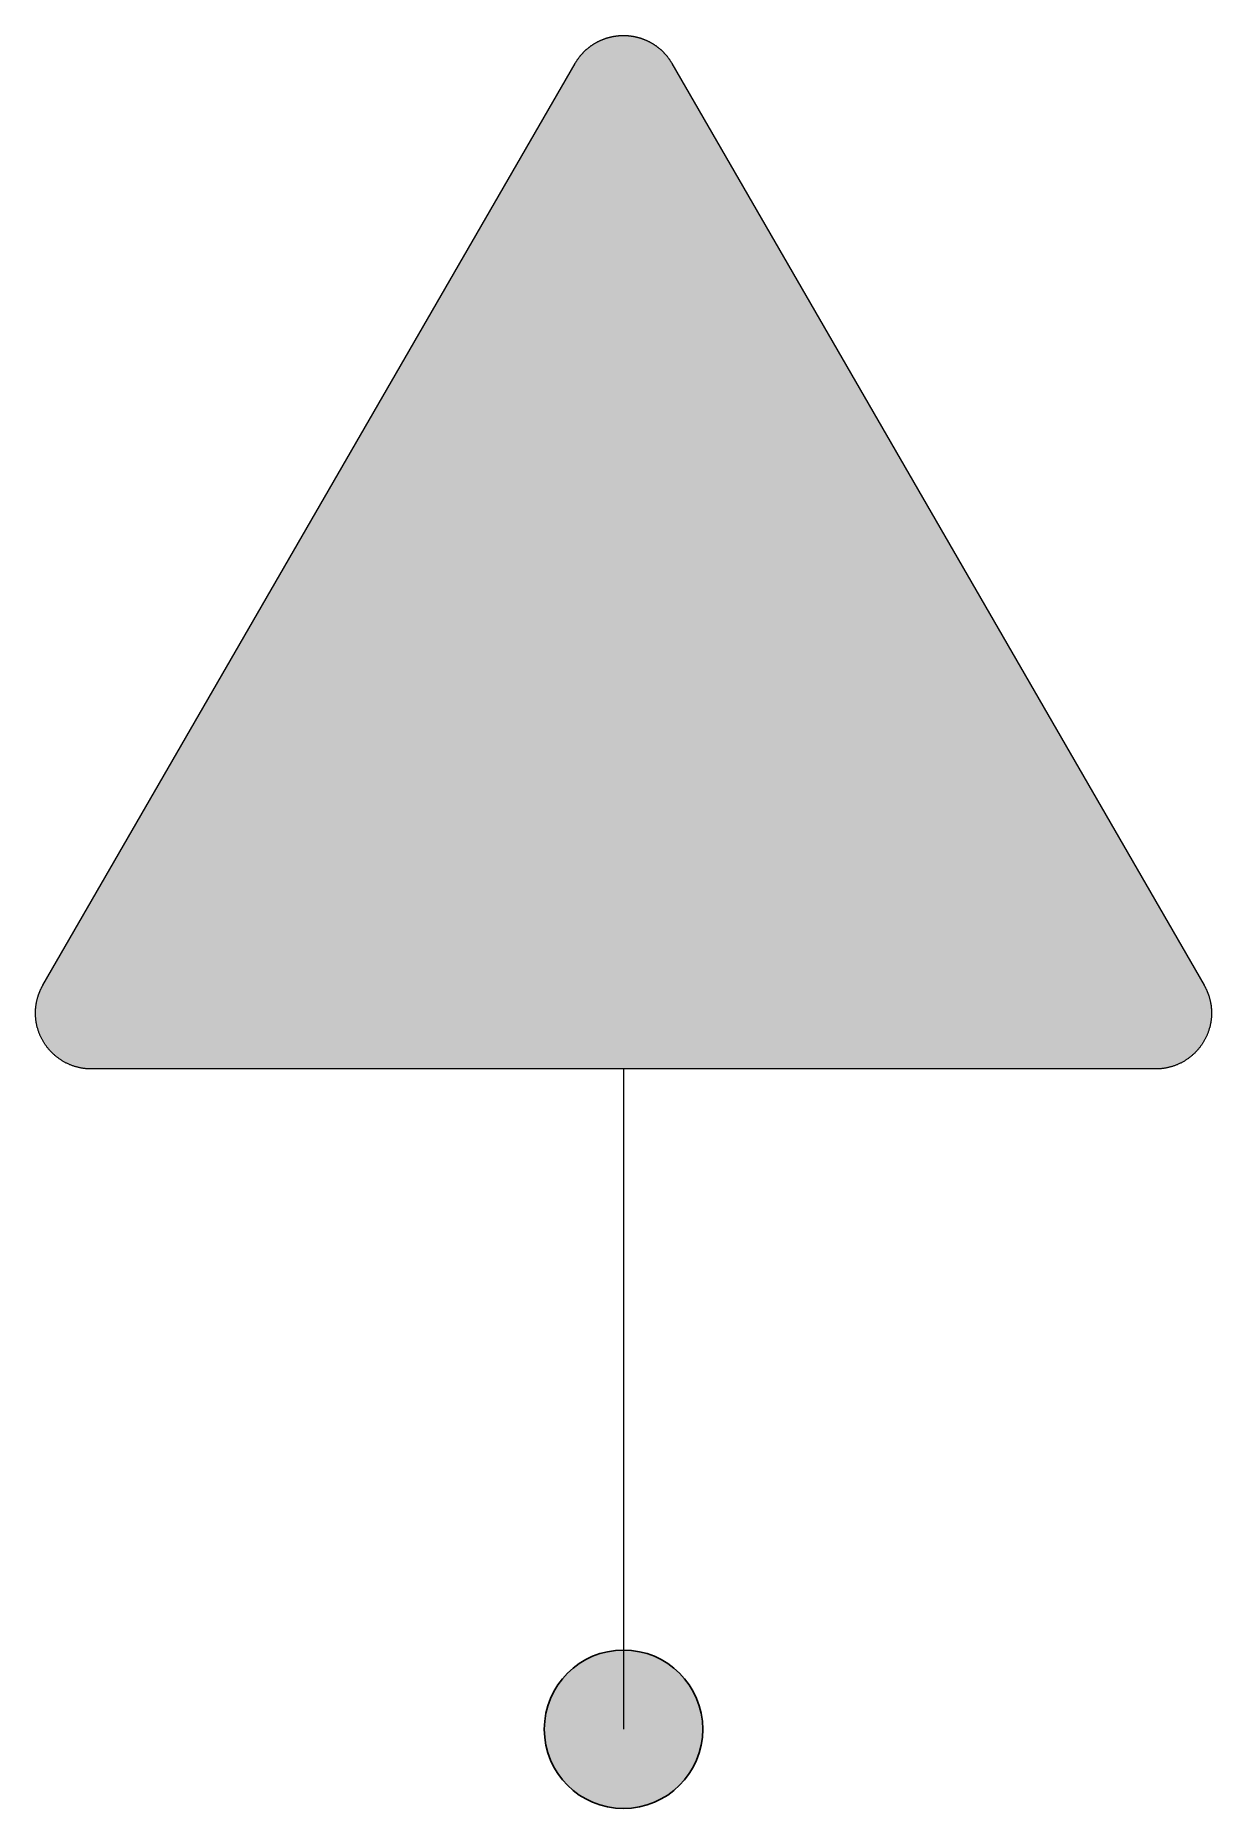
# Model space of a CAD drawing. Header units: metres. Extents: x -4.5 to 4.5, y -0.6 to 12.8.
import ezdxf

# ---------------------------------------------------------------- set-up
doc = ezdxf.new("R2010")
doc.units = ezdxf.units.M

msp = doc.modelspace()

# ---------------------------------------------------------------- hatches: boundary and pattern name
at = {"lineweight": 5, "true_color": 0xf1f0eb}
msp.add_hatch(color=7, dxfattribs=at).paths.add_polyline_path([(-4.029261, 5.000027), (-4.034526, 5.000048), (-4.039785, 5.000126), (-4.045041, 5.000279), (-4.0503, 5.000507), (-4.055481, 5.00081), (-4.06074, 5.001191), (-4.065921, 5.001572), (-4.071102, 5.002031), (-4.076283, 5.00264), (-4.081467, 5.003249), (-4.086648, 5.003858), (-4.091829, 5.00462), (-4.096935, 5.00546), (-4.102041, 5.006297), (-4.107144, 5.007212), (-4.11225, 5.008202), (-4.117356, 5.00927), (-4.122384, 5.010335), (-4.127415, 5.011556), (-4.132443, 5.012774), (-4.137474, 5.01407), (-4.142502, 5.015441), (-4.147455, 5.016812), (-4.152408, 5.018261), (-4.157361, 5.01986), (-4.162239, 5.021384), (-4.167114, 5.023061), (-4.171992, 5.024813), (-4.176867, 5.026568), (-4.18167, 5.028395), (-4.18647, 5.0303), (-4.19127, 5.032205), (-4.195995, 5.034263), (-4.200795, 5.036321), (-4.205442, 5.038379), (-4.210167, 5.040587), (-4.214817, 5.042798), (-4.219464, 5.045084), (-4.224036, 5.047445), (-4.228608, 5.049884), (-4.23318, 5.052323), (-4.237677, 5.054837), (-4.242171, 5.057429), (-4.24659, 5.060096), (-4.251012, 5.062763), (-4.255431, 5.065505), (-4.259775, 5.068247), (-4.264116, 5.071145), (-4.26846, 5.07404), (-4.272729, 5.07701), (-4.27692, 5.079983), (-4.281111, 5.083106), (-4.285302, 5.086232), (-4.289415, 5.089355), (-4.293531, 5.092631), (-4.297569, 5.09591), (-4.301607, 5.099186), (-4.30557, 5.102615), (-4.309533, 5.106044), (-4.313418, 5.109548), (-4.317228, 5.113055), (-4.321116, 5.116634), (-4.324848, 5.120294), (-4.328583, 5.124026), (-4.332315, 5.127761), (-4.335975, 5.131571), (-4.339554, 5.135381), (-4.343061, 5.139191), (-4.346565, 5.143154), (-4.349994, 5.147039), (-4.353423, 5.151077), (-4.356699, 5.15504), (-4.360053, 5.159078), (-4.363254, 5.163194), (-4.366455, 5.167307), (-4.369578, 5.171498), (-4.372626, 5.175689), (-4.375599, 5.179958), (-4.378569, 5.184149), (-4.381464, 5.188493), (-4.384362, 5.192834), (-4.387104, 5.197178), (-4.389846, 5.201597), (-4.392591, 5.206019), (-4.39518, 5.210438), (-4.397772, 5.214932), (-4.400286, 5.219429), (-4.402725, 5.224001), (-4.405164, 5.228573), (-4.407525, 5.233145), (-4.409811, 5.237792), (-4.412022, 5.242442), (-4.41423, 5.247167), (-4.416366, 5.251814), (-4.418421, 5.256614), (-4.420404, 5.261339), (-4.422384, 5.266139), (-4.424214, 5.270939), (-4.426041, 5.275742), (-4.427871, 5.280617), (-4.429548, 5.285495), (-4.431225, 5.29037), (-4.432824, 5.295248), (-4.434348, 5.300201), (-4.435797, 5.305154), (-4.437243, 5.310182), (-4.438539, 5.315135), (-4.439835, 5.320166), (-4.441131, 5.325194), (-4.442274, 5.330225), (-4.443339, 5.335253), (-4.444407, 5.340359), (-4.445397, 5.345465), (-4.446312, 5.350568), (-4.447227, 5.355674), (-4.447989, 5.360855), (-4.448751, 5.365961), (-4.449435, 5.371142), (-4.450044, 5.376326), (-4.450578, 5.381507), (-4.451037, 5.386688), (-4.451493, 5.391869), (-4.451799, 5.397128), (-4.452102, 5.402309), (-4.45233, 5.407568), (-4.452483, 5.412824), (-4.452636, 5.418083), (-4.452636, 5.423339), (-4.452636, 5.426768), (-4.452561, 5.430275), (-4.452483, 5.433779), (-4.452408, 5.437208), (-4.452255, 5.440715), (-4.452102, 5.444219), (-4.451949, 5.447648), (-4.451721, 5.451152), (-4.451493, 5.454581), (-4.451187, 5.45801), (-4.450884, 5.461517), (-4.450578, 5.464946), (-4.450197, 5.468375), (-4.449816, 5.471804), (-4.449435, 5.475308), (-4.448979, 5.478737), (-4.44852, 5.482166), (-4.448064, 5.485595), (-4.44753, 5.488949), (-4.446921, 5.492378), (-4.446387, 5.495807), (-4.445778, 5.499236), (-4.445169, 5.502587), (-4.444482, 5.506016), (-4.443798, 5.50937), (-4.443036, 5.512799), (-4.442349, 5.516153), (-4.441587, 5.519504), (-4.44075, 5.522858), (-4.43991, 5.526209), (-4.439073, 5.529563), (-4.438158, 5.532917), (-4.437321, 5.536268), (-4.436328, 5.539544), (-4.435416, 5.542898), (-4.434423, 5.546174), (-4.433358, 5.549528), (-4.432368, 5.552804), (-4.4313, 5.55608), (-4.430157, 5.559356), (-4.429014, 5.562635), (-4.427871, 5.565833), (-4.426728, 5.569112), (-4.42551, 5.572388), (-4.424289, 5.575589), (-4.422993, 5.578787), (-4.421775, 5.582066), (-4.420404, 5.585264), (-4.419108, 5.58839), (-4.417737, 5.591591), (-4.416366, 5.594789), (-4.414917, 5.597915), (-4.413468, 5.601116), (-4.412022, 5.604239), (-4.410498, 5.607362), (-4.408974, 5.610488), (-4.40745, 5.613611), (-4.405848, 5.616659), (-4.404249, 5.619785), (-4.40265, 5.622833), (-4.400973, 5.625881), (-4.399371, 5.628929), (-4.397619, 5.631977), (-4.395942, 5.635025), (-0.366591, 12.613952), (-0.364887, 12.616925), (-0.363135, 12.619898), (-0.361305, 12.622868), (-0.359478, 12.625841), (-0.357648, 12.628811), (-0.355743, 12.631709), (-0.353838, 12.634604), (-0.351933, 12.637499), (-0.350028, 12.640394), (-0.348048, 12.643214), (-0.346065, 12.646109), (-0.344085, 12.648929), (-0.342027, 12.651749), (-0.339969, 12.654491), (-0.337911, 12.657311), (-0.335778, 12.660053), (-0.333645, 12.662798), (-0.331512, 12.665465), (-0.329379, 12.668207), (-0.327168, 12.670874), (-0.324957, 12.673541), (-0.322749, 12.676208), (-0.320538, 12.6788), (-0.318252, 12.681389), (-0.315966, 12.683981), (-0.31368, 12.686573), (-0.311319, 12.689087), (-0.308955, 12.691676), (-0.306594, 12.694115), (-0.304233, 12.696629), (-0.301794, 12.699146), (-0.299355, 12.701582), (-0.296916, 12.704021), (-0.294402, 12.706385), (-0.291963, 12.708821), (-0.289449, 12.711185), (-0.286935, 12.713546), (-0.284343, 12.715832), (-0.281754, 12.718196), (-0.279237, 12.720482), (-0.27657, 12.72269), (-0.273981, 12.724976), (-0.271314, 12.727187), (-0.268647, 12.729395), (-0.26598, 12.731606), (-0.263313, 12.733739), (-0.260568, 12.735872), (-0.257826, 12.738008), (-0.255084, 12.740141), (-0.252339, 12.742199), (-0.249519, 12.744254), (-0.246702, 12.746237), (-0.243882, 12.748295), (-0.241062, 12.750275), (-0.238167, 12.752255), (-0.235272, 12.75416), (-0.232374, 12.756065), (-0.229479, 12.75797), (-0.226584, 12.759875), (-0.223611, 12.761705), (-0.220641, 12.763535), (-0.217668, 12.765287), (-0.214698, 12.767114), (-0.211725, 12.768869), (-0.208677, 12.770543), (-0.205629, 12.772298), (-0.202581, 12.773972), (-0.199533, 12.775574), (-0.196485, 12.777251), (-0.193362, 12.77885), (-0.190236, 12.780374), (-0.187188, 12.781973), (-0.184065, 12.783497), (-0.180939, 12.784946), (-0.177741, 12.78647), (-0.174615, 12.787841), (-0.171492, 12.78929), (-0.168291, 12.790661), (-0.16509, 12.792032), (-0.161889, 12.793403), (-0.158691, 12.794699), (-0.15549, 12.795995), (-0.152289, 12.797213), (-0.149013, 12.798434), (-0.145812, 12.799652), (-0.142536, 12.800873), (-0.13926, 12.802016), (-0.135981, 12.803081), (-0.132705, 12.804224), (-0.129429, 12.805292), (-0.126153, 12.806357), (-0.122877, 12.80735), (-0.119523, 12.80834), (-0.116247, 12.80933), (-0.112893, 12.810245), (-0.109542, 12.81116), (-0.106263, 12.811997), (-0.102912, 12.812912), (-0.099558, 12.813674), (-0.096207, 12.814511), (-0.092778, 12.815273), (-0.089424, 12.816035), (-0.08607, 12.816722), (-0.082641, 12.817406), (-0.07929, 12.818093), (-0.075861, 12.818702), (-0.072507, 12.819311), (-0.069078, 12.819923), (-0.065649, 12.820454), (-0.06222, 12.820988), (-0.058791, 12.821447), (-0.055362, 12.821903), (-0.051933, 12.822359), (-0.048504, 12.822818), (-0.045075, 12.823199), (-0.041646, 12.823502), (-0.038142, 12.823883), (-0.034713, 12.824189), (-0.031284, 12.824417), (-0.027777, 12.824645), (-0.024348, 12.824876), (-0.020844, 12.825026), (-0.017415, 12.825257), (-0.013911, 12.825332), (-0.010482, 12.825485), (-0.006975, 12.82556), (-0.003471, 12.82556), (-0.000042, 12.82556), (0.003465, 12.82556), (0.006969, 12.82556), (0.010398, 12.825485), (0.013902, 12.825332), (0.017409, 12.825257), (0.020838, 12.825026), (0.024342, 12.824876), (0.027771, 12.824645), (0.0312, 12.824417), (0.034707, 12.824189), (0.038136, 12.823883), (0.041565, 12.823502), (0.045069, 12.823199), (0.048498, 12.822818), (0.051927, 12.822359), (0.055356, 12.821903), (0.058785, 12.821447), (0.062214, 12.820988), (0.065643, 12.820454), (0.069072, 12.819923), (0.072426, 12.819311), (0.075855, 12.818702), (0.079284, 12.818093), (0.082635, 12.817406), (0.086064, 12.816722), (0.089418, 12.816035), (0.092769, 12.815273), (0.096123, 12.814511), (0.099477, 12.813674), (0.102828, 12.812912), (0.106182, 12.811997), (0.109533, 12.81116), (0.112887, 12.810245), (0.116241, 12.80933), (0.119517, 12.80834), (0.122868, 12.80735), (0.126147, 12.806357), (0.129423, 12.805292), (0.132699, 12.804224), (0.135975, 12.803081), (0.139251, 12.802016), (0.14253, 12.800873), (0.145728, 12.799652), (0.149007, 12.798434), (0.152205, 12.797213), (0.155484, 12.795995), (0.158682, 12.794699), (0.161883, 12.793403), (0.165084, 12.792032), (0.168207, 12.790661), (0.171408, 12.78929), (0.174609, 12.787841), (0.177732, 12.78647), (0.180858, 12.784946), (0.183981, 12.783497), (0.187107, 12.781973), (0.19023, 12.780374), (0.193353, 12.77885), (0.196401, 12.777251), (0.199449, 12.775574), (0.202575, 12.773972), (0.205623, 12.772298), (0.208593, 12.770543), (0.211641, 12.768869), (0.214689, 12.767114), (0.217662, 12.765287), (0.220635, 12.763535), (0.223605, 12.761705), (0.2265, 12.759875), (0.229473, 12.75797), (0.232368, 12.756065), (0.235263, 12.75416), (0.238161, 12.752255), (0.240978, 12.750275), (0.243876, 12.748295), (0.246693, 12.746237), (0.249438, 12.744254), (0.252258, 12.742199), (0.255, 12.740141), (0.25782, 12.738008), (0.260562, 12.735872), (0.263229, 12.733739), (0.265974, 12.731606), (0.268641, 12.729395), (0.271308, 12.727187), (0.273897, 12.724976), (0.276564, 12.72269), (0.279156, 12.720482), (0.281745, 12.718196), (0.284337, 12.715832), (0.286851, 12.713546), (0.289443, 12.711185), (0.291957, 12.708821), (0.294396, 12.706385), (0.29691, 12.704021), (0.299349, 12.701582), (0.301788, 12.699146), (0.304149, 12.696629), (0.306588, 12.694115), (0.308949, 12.691676), (0.311313, 12.689087), (0.313599, 12.686573), (0.31596, 12.683981), (0.318246, 12.681389), (0.320457, 12.6788), (0.322743, 12.676208), (0.324951, 12.673541), (0.327162, 12.670874), (0.32937, 12.668207), (0.331506, 12.665465), (0.333639, 12.662798), (0.335772, 12.660053), (0.337905, 12.657311), (0.339963, 12.654491), (0.342021, 12.651749), (0.344001, 12.648929), (0.346059, 12.646109), (0.348039, 12.643214), (0.349944, 12.640394), (0.351927, 12.637499), (0.353832, 12.634604), (0.355737, 12.631709), (0.357564, 12.628811), (0.359469, 12.625841), (0.361299, 12.622868), (0.363051, 12.619898), (0.364881, 12.616925), (0.366558, 12.613877), (4.395909, 5.635025), (4.397613, 5.631977), (4.39929, 5.628929), (4.400967, 5.625881), (4.402641, 5.622833), (4.404243, 5.619785), (4.405842, 5.616659), (4.407444, 5.613611), (4.408968, 5.610488), (4.410492, 5.607362), (4.412016, 5.604239), (4.413462, 5.601116), (4.414911, 5.597915), (4.416282, 5.594789), (4.417731, 5.591591), (4.419102, 5.58839), (4.420398, 5.585264), (4.421691, 5.582066), (4.422987, 5.578787), (4.424283, 5.575589), (4.425501, 5.572388), (4.426722, 5.569112), (4.427865, 5.565833), (4.429008, 5.562635), (4.430151, 5.559356), (4.431216, 5.55608), (4.432284, 5.552804), (4.433352, 5.549528), (4.434342, 5.546174), (4.435332, 5.542898), (4.436322, 5.539544), (4.437237, 5.536268), (4.438152, 5.532917), (4.439067, 5.529563), (4.439904, 5.526209), (4.440741, 5.522858), (4.441503, 5.519504), (4.442265, 5.516153), (4.443027, 5.512799), (4.443714, 5.50937), (4.444476, 5.506016), (4.445085, 5.502587), (4.445772, 5.499236), (4.446306, 5.495807), (4.446915, 5.492378), (4.447449, 5.488949), (4.44798, 5.485595), (4.448514, 5.482166), (4.448973, 5.478737), (4.449354, 5.475308), (4.44981, 5.471804), (4.450191, 5.468375), (4.450572, 5.464946), (4.450878, 5.461517), (4.451181, 5.45801), (4.451409, 5.454581), (4.45164, 5.451152), (4.451868, 5.447648), (4.452096, 5.444219), (4.452249, 5.440715), (4.452324, 5.437208), (4.452477, 5.433779), (4.452552, 5.430275), (4.452552, 5.426768), (4.452552, 5.423339), (4.452552, 5.418083), (4.452477, 5.412824), (4.452324, 5.407568), (4.452096, 5.402309), (4.45179, 5.397128), (4.451409, 5.391869), (4.451028, 5.386688), (4.450497, 5.381507), (4.449963, 5.376326), (4.449354, 5.371142), (4.448667, 5.365961), (4.44798, 5.360855), (4.447143, 5.355674), (4.446306, 5.350568), (4.445391, 5.345465), (4.444401, 5.340359), (4.443333, 5.335253), (4.44219, 5.330225), (4.441047, 5.325194), (4.439829, 5.320166), (4.438533, 5.315135), (4.437162, 5.310182), (4.435788, 5.305154), (4.434264, 5.300201), (4.43274, 5.295248), (4.431141, 5.29037), (4.429542, 5.285495), (4.427787, 5.280617), (4.426035, 5.275742), (4.424208, 5.270939), (4.422303, 5.266139), (4.420398, 5.261339), (4.41834, 5.256614), (4.416282, 5.251814), (4.414149, 5.247167), (4.412016, 5.242442), (4.40973, 5.237792), (4.407444, 5.233145), (4.405158, 5.228573), (4.402719, 5.224001), (4.40028, 5.219429), (4.397766, 5.214932), (4.395174, 5.210438), (4.392507, 5.206019), (4.38984, 5.201597), (4.387098, 5.197178), (4.384278, 5.192834), (4.381458, 5.188493), (4.378563, 5.184149), (4.37559, 5.179958), (4.37262, 5.175689), (4.369494, 5.171498), (4.366371, 5.167307), (4.363248, 5.163194), (4.359969, 5.159078), (4.356693, 5.15504), (4.353417, 5.151077), (4.349988, 5.147039), (4.346559, 5.143154), (4.343055, 5.139191), (4.339548, 5.135381), (4.335966, 5.131571), (4.332309, 5.127761), (4.328577, 5.124026), (4.324842, 5.120294), (4.321107, 5.116634), (4.317222, 5.113055), (4.313412, 5.109548), (4.309449, 5.106044), (4.305564, 5.102615), (4.301526, 5.099186), (4.297563, 5.09591), (4.293525, 5.092631), (4.289409, 5.089355), (4.285293, 5.086232), (4.281102, 5.083106), (4.276911, 5.079983), (4.272645, 5.07701), (4.268379, 5.07404), (4.26411, 5.071145), (4.259766, 5.068247), (4.255425, 5.065505), (4.251003, 5.062763), (4.246584, 5.060096), (4.242165, 5.057429), (4.237668, 5.054837), (4.233174, 5.052323), (4.228602, 5.049884), (4.22403, 5.047445), (4.21938, 5.045084), (4.214808, 5.042798), (4.210161, 5.040587), (4.205436, 5.038379), (4.200711, 5.036321), (4.195989, 5.034263), (4.191264, 5.032205), (4.186464, 5.0303), (4.181661, 5.028395), (4.176861, 5.026568), (4.171986, 5.024813), (4.167108, 5.023061), (4.16223, 5.021384), (4.157277, 5.01986), (4.152402, 5.018261), (4.147449, 5.016812), (4.142418, 5.015441), (4.137465, 5.01407), (4.132437, 5.012774), (4.127409, 5.011556), (4.122378, 5.010335), (4.117272, 5.00927), (4.112244, 5.008202), (4.107138, 5.007212), (4.102032, 5.006297), (4.096929, 5.00546), (4.091745, 5.00462), (4.086642, 5.003858), (4.081458, 5.003249), (4.076277, 5.00264), (4.071096, 5.002031), (4.065915, 5.001572), (4.060656, 5.001191), (4.055475, 5.00081), (4.050216, 5.000507), (4.045035, 5.000279), (4.039779, 5.000126), (4.03452, 5.000048), (4.029261, 4.999973)])
at = {"lineweight": 5, "true_color": 0xac3020}
h = msp.add_hatch(color=24, dxfattribs=at)
h.paths.add_polyline_path([(-4.029261, 5.158775), (-4.036128, 5.15885), (-4.042908, 5.159078), (-4.049613, 5.159537), (-4.056321, 5.160068), (-4.063026, 5.16083), (-4.069578, 5.161823), (-4.076133, 5.162888), (-4.08261, 5.164109), (-4.089009, 5.16548), (-4.095411, 5.167079), (-4.101735, 5.168756), (-4.107984, 5.170661), (-4.114155, 5.172641), (-4.120251, 5.174777), (-4.126272, 5.177063), (-4.13229, 5.179499), (-4.138158, 5.182091), (-4.144026, 5.184833), (-4.149741, 5.187653), (-4.155381, 5.190701), (-4.161018, 5.193827), (-4.166505, 5.197025), (-4.171914, 5.200454), (-4.177248, 5.203961), (-4.182432, 5.207543), (-4.187613, 5.211275), (-4.192641, 5.215163), (-4.197594, 5.219201), (-4.202472, 5.223239), (-4.207197, 5.227505), (-4.211844, 5.231774), (-4.216341, 5.236268), (-4.220835, 5.240765), (-4.225104, 5.245412), (-4.22937, 5.250215), (-4.233486, 5.255015), (-4.237446, 5.259968), (-4.241334, 5.264996), (-4.245066, 5.270177), (-4.248648, 5.275436), (-4.252155, 5.280695), (-4.255584, 5.286104), (-4.258782, 5.291666), (-4.261908, 5.297228), (-4.264956, 5.302868), (-4.267776, 5.308658), (-4.270518, 5.314451), (-4.27311, 5.320319), (-4.275546, 5.326337), (-4.277832, 5.332358), (-4.279968, 5.338454), (-4.281948, 5.344625), (-4.283853, 5.350874), (-4.28553, 5.357198), (-4.287129, 5.3636), (-4.2885, 5.369999), (-4.289721, 5.376476), (-4.290864, 5.383031), (-4.291779, 5.389661), (-4.292541, 5.396288), (-4.293072, 5.402996), (-4.293531, 5.409701), (-4.293759, 5.416481), (-4.293912, 5.423339), (-4.293834, 5.425475), (-4.293834, 5.427683), (-4.293834, 5.429816), (-4.293759, 5.432027), (-4.293684, 5.43416), (-4.293531, 5.436371), (-4.293453, 5.438504), (-4.293303, 5.440715), (-4.29315, 5.442848), (-4.292997, 5.445056), (-4.292769, 5.447192), (-4.292616, 5.449325), (-4.292388, 5.451458), (-4.29216, 5.453669), (-4.291854, 5.455802), (-4.291626, 5.457935), (-4.29132, 5.460068), (-4.291017, 5.462201), (-4.290711, 5.464337), (-4.29033, 5.46647), (-4.289949, 5.468603), (-4.289568, 5.470736), (-4.289187, 5.472869), (-4.288806, 5.475005), (-4.28835, 5.477138), (-4.287891, 5.479196), (-4.287435, 5.481329), (-4.286976, 5.483462), (-4.286445, 5.48552), (-4.285911, 5.487653), (-4.285377, 5.489711), (-4.284843, 5.491769), (-4.284309, 5.493902), (-4.2837, 5.49596), (-4.283091, 5.498015), (-4.282482, 5.500073), (-4.281873, 5.502206), (-4.281186, 5.504264), (-4.280499, 5.506247), (-4.279815, 5.508302), (-4.279128, 5.51036), (-4.278444, 5.512418), (-4.277682, 5.514476), (-4.27692, 5.516456), (-4.276158, 5.518514), (-4.275396, 5.520494), (-4.274556, 5.522477), (-4.273719, 5.524535), (-4.272879, 5.526515), (-4.272042, 5.528495), (-4.271205, 5.530478), (-4.27029, 5.532458), (-4.269375, 5.534441), (-4.26846, 5.536346), (-4.267545, 5.538326), (-4.266633, 5.540306), (-4.26564, 5.542211), (-4.26465, 5.544194), (-4.26366, 5.546099), (-4.26267, 5.548004), (-4.261602, 5.549909), (-4.260537, 5.551814), (-4.259469, 5.553719), (-4.258401, 5.555624), (-0.229092, 12.534575), (-0.22689, 12.538364), (-0.224604, 12.542096), (-0.22224, 12.545831), (-0.219801, 12.549488), (-0.217365, 12.553145), (-0.214773, 12.556727), (-0.212259, 12.560231), (-0.209592, 12.563738), (-0.206925, 12.567167), (-0.20418, 12.570518), (-0.201363, 12.573872), (-0.198543, 12.577148), (-0.195648, 12.580349), (-0.192675, 12.58355), (-0.189702, 12.586673), (-0.186654, 12.589721), (-0.183606, 12.592769), (-0.180483, 12.595742), (-0.177282, 12.598637), (-0.174081, 12.601457), (-0.170805, 12.604277), (-0.167529, 12.607019), (-0.164175, 12.609761), (-0.160824, 12.612353), (-0.157395, 12.614945), (-0.153888, 12.617459), (-0.150384, 12.619898), (-0.14688, 12.622334), (-0.143298, 12.624698), (-0.139641, 12.626984), (-0.135981, 12.629192), (-0.132324, 12.631403), (-0.128592, 12.633461), (-0.124782, 12.635519), (-0.121047, 12.637499), (-0.117162, 12.639479), (-0.113352, 12.641309), (-0.109464, 12.643139), (-0.105501, 12.644891), (-0.101616, 12.646568), (-0.097578, 12.648167), (-0.093615, 12.649691), (-0.089577, 12.651215), (-0.085539, 12.652664), (-0.081423, 12.653957), (-0.077307, 12.655253), (-0.073194, 12.656474), (-0.069078, 12.657692), (-0.064887, 12.65876), (-0.060696, 12.659825), (-0.05643, 12.66074), (-0.052239, 12.661655), (-0.04797, 12.662492), (-0.043704, 12.663179), (-0.03936, 12.663863), (-0.035094, 12.664475), (-0.03075, 12.665006), (-0.026406, 12.66554), (-0.021987, 12.665921), (-0.017643, 12.666227), (-0.013224, 12.66653), (-0.00888, 12.666683), (-0.004461, 12.666761), (-0.000042, 12.666836), (0.004377, 12.666761), (0.008799, 12.666683), (0.013218, 12.66653), (0.017637, 12.666227), (0.021981, 12.665921), (0.026325, 12.66554), (0.030666, 12.665006), (0.03501, 12.664475), (0.039354, 12.663863), (0.04362, 12.663179), (0.047889, 12.662492), (0.052155, 12.661655), (0.056424, 12.66074), (0.060615, 12.659825), (0.064881, 12.65876), (0.068997, 12.657692), (0.073188, 12.656474), (0.077301, 12.655253), (0.081417, 12.653957), (0.08553, 12.652664), (0.089571, 12.651215), (0.093609, 12.649691), (0.097572, 12.648167), (0.101532, 12.646568), (0.105495, 12.644891), (0.109458, 12.643139), (0.113343, 12.641309), (0.117153, 12.639479), (0.120963, 12.637499), (0.124773, 12.635519), (0.128583, 12.633461), (0.132243, 12.631403), (0.135975, 12.629192), (0.139632, 12.626984), (0.143214, 12.624698), (0.146796, 12.622334), (0.150378, 12.619898), (0.153882, 12.617459), (0.157311, 12.614945), (0.16074, 12.612353), (0.164169, 12.609761), (0.167523, 12.607019), (0.170799, 12.604277), (0.174075, 12.601457), (0.177276, 12.598637), (0.180477, 12.595742), (0.1836, 12.592769), (0.186648, 12.589721), (0.189696, 12.586673), (0.192669, 12.58355), (0.195639, 12.580349), (0.198537, 12.577148), (0.201354, 12.573872), (0.204174, 12.570518), (0.206919, 12.567167), (0.209586, 12.563738), (0.212253, 12.560231), (0.214842, 12.556727), (0.217356, 12.553145), (0.219795, 12.549488), (0.222234, 12.545831), (0.224595, 12.542096), (0.226881, 12.538364), (0.229167, 12.534554), (4.258443, 5.555651), (4.259463, 5.553719), (4.260528, 5.551814), (4.261596, 5.549909), (4.262664, 5.548004), (4.263654, 5.546099), (4.264644, 5.544194), (4.265634, 5.542211), (4.266549, 5.540306), (4.267539, 5.538326), (4.268454, 5.536346), (4.269369, 5.534441), (4.270284, 5.532458), (4.271196, 5.530478), (4.272036, 5.528495), (4.272873, 5.526515), (4.273713, 5.524535), (4.27455, 5.522477), (4.275312, 5.520494), (4.276149, 5.518514), (4.276911, 5.516456), (4.277673, 5.514476), (4.27836, 5.512418), (4.279122, 5.51036), (4.279809, 5.508302), (4.280493, 5.506247), (4.28118, 5.504264), (4.281789, 5.502206), (4.282476, 5.500073), (4.283085, 5.498015), (4.283694, 5.49596), (4.284228, 5.493902), (4.284837, 5.491769), (4.285371, 5.489711), (4.285905, 5.487653), (4.286436, 5.48552), (4.286895, 5.483462), (4.287429, 5.481329), (4.287885, 5.479196), (4.288341, 5.477138), (4.288722, 5.475005), (4.289181, 5.472869), (4.289562, 5.470736), (4.289943, 5.468603), (4.290324, 5.46647), (4.290627, 5.464337), (4.290933, 5.462201), (4.291239, 5.460068), (4.291542, 5.457935), (4.291848, 5.455802), (4.292076, 5.453669), (4.292304, 5.451458), (4.292532, 5.449325), (4.292763, 5.447192), (4.292913, 5.445056), (4.293144, 5.442848), (4.293294, 5.440715), (4.293372, 5.438504), (4.293525, 5.436371), (4.2936, 5.43416), (4.293675, 5.432027), (4.293753, 5.429816), (4.293828, 5.427683), (4.293828, 5.425475), (4.293828, 5.423339), (4.293753, 5.416481), (4.293525, 5.409701), (4.293066, 5.402996), (4.292457, 5.396288), (4.291695, 5.389661), (4.29078, 5.383031), (4.289715, 5.376476), (4.288494, 5.369999), (4.287048, 5.3636), (4.285524, 5.357198), (4.283769, 5.350874), (4.281942, 5.344625), (4.279959, 5.338454), (4.277751, 5.332358), (4.275465, 5.326337), (4.273026, 5.320319), (4.270434, 5.314451), (4.267767, 5.308658), (4.264872, 5.302868), (4.261902, 5.297228), (4.258776, 5.291666), (4.2555, 5.286104), (4.252146, 5.280695), (4.248642, 5.275436), (4.24506, 5.270177), (4.24125, 5.264996), (4.23744, 5.259968), (4.233402, 5.255015), (4.229286, 5.250215), (4.225095, 5.245412), (4.220754, 5.240765), (4.216332, 5.236268), (4.211838, 5.231774), (4.207188, 5.227505), (4.202388, 5.223239), (4.197588, 5.219201), (4.192635, 5.215163), (4.187529, 5.211275), (4.182423, 5.207543), (4.177167, 5.203961), (4.171833, 5.200454), (4.166421, 5.197025), (4.160937, 5.193827), (4.155372, 5.190701), (4.149735, 5.187653), (4.143942, 5.184833), (4.138152, 5.182091), (4.132284, 5.179499), (4.126266, 5.177063), (4.120245, 5.174777), (4.114149, 5.172641), (4.107978, 5.170661), (4.101729, 5.168756), (4.095405, 5.167079), (4.089003, 5.16548), (4.082601, 5.164109), (4.076124, 5.162888), (4.069572, 5.161823), (4.062942, 5.16083), (4.056312, 5.160068), (4.049607, 5.159537), (4.042902, 5.159078), (4.036119, 5.15885), (4.029261, 5.158775)])
h.paths.add_polyline_path([(-3.11268, 5.952527), (0.000015, 11.34395), (3.112755, 5.952527)], flags=16)
at = {"lineweight": 5, "true_color": 0x2a292a}
h = msp.add_hatch(color=250, dxfattribs=at)
h.paths.add_polyline_path([(-2.929377, 6.058361), (2.929452, 6.058361), (0.793767, 9.757436), (0.2646, 9.497942), (0.158766, 8.75711), (0.2646, 8.598359), (0.105849, 8.492525), (0.211683, 7.434194), (0.079392, 7.32836), (-0.105819, 6.322943), (-1.111233, 6.322943), (-0.6879, 6.534611), (-0.661443, 6.85211), (-0.899568, 7.063775), (-1.269984, 7.196069), (-1.428735, 7.116692), (-1.6404, 7.143152), (-2.010819, 6.746276), (-1.852068, 6.455234), (-1.693317, 6.455234), (-1.561026, 6.322943), (-2.776617, 6.322943)])
h.paths.add_polyline_path([(-1.243527, 7.460651), (-0.952485, 7.645859), (-0.873108, 7.910444), (-1.058319, 8.095652), (-1.16415, 8.016275), (-1.269984, 8.095652), (-1.534569, 7.883984), (-1.508109, 7.725233), (-1.481652, 7.540025)], flags=16)
h.paths.add_polyline_path([(-0.264567, 8.598359), (-0.264567, 8.360234), (-0.198423, 8.28086), (-0.423318, 8.016275), (-0.529152, 8.016275), (-0.634983, 7.857527), (-0.846651, 8.042735), (-0.820194, 8.386694), (-0.502692, 8.651276)], flags=16)
h.paths.add_polyline_path([(0.185223, 9.524402), (0.529182, 9.947735), (0.370431, 10.080026), (0.317517, 10.053569), (0.105849, 10.18586), (-0.317484, 10.106483), (-0.343944, 9.921275), (-0.529152, 9.788984), (-0.370401, 9.471485)], flags=16)
h = msp.add_hatch(color=0)
h.dxf.hatch_style = 1
h.paths.add_polyline_path([(0.6, 0, 1), (-0.6, 0, 1)])

# ---------------------------------------------------------------- linework, layer by layer
at = {"lineweight": 9}
msp.add_line((0, 5), (0, 2.5), dxfattribs=at)
at = {"color": 0, "lineweight": 9}
msp.add_line((0, 2.5), (0, 0), dxfattribs=at)
at = {"color": 7, "lineweight": 5, "true_color": 0xf1f0eb}
msp.add_lwpolyline([(-4.029261, 5.000027), (-4.034526, 5.000048), (-4.039785, 5.000126), (-4.045041, 5.000279), (-4.0503, 5.000507), (-4.055481, 5.00081), (-4.06074, 5.001191), (-4.065921, 5.001572), (-4.071102, 5.002031), (-4.076283, 5.00264), (-4.081467, 5.003249), (-4.086648, 5.003858), (-4.091829, 5.00462), (-4.096935, 5.00546), (-4.102041, 5.006297), (-4.107144, 5.007212), (-4.11225, 5.008202), (-4.117356, 5.00927), (-4.122384, 5.010335), (-4.127415, 5.011556), (-4.132443, 5.012774), (-4.137474, 5.01407), (-4.142502, 5.015441), (-4.147455, 5.016812), (-4.152408, 5.018261), (-4.157361, 5.01986), (-4.162239, 5.021384), (-4.167114, 5.023061), (-4.171992, 5.024813), (-4.176867, 5.026568), (-4.18167, 5.028395), (-4.18647, 5.0303), (-4.19127, 5.032205), (-4.195995, 5.034263), (-4.200795, 5.036321), (-4.205442, 5.038379), (-4.210167, 5.040587), (-4.214817, 5.042798), (-4.219464, 5.045084), (-4.224036, 5.047445), (-4.228608, 5.049884), (-4.23318, 5.052323), (-4.237677, 5.054837), (-4.242171, 5.057429), (-4.24659, 5.060096), (-4.251012, 5.062763), (-4.255431, 5.065505), (-4.259775, 5.068247), (-4.264116, 5.071145), (-4.26846, 5.07404), (-4.272729, 5.07701), (-4.27692, 5.079983), (-4.281111, 5.083106), (-4.285302, 5.086232), (-4.289415, 5.089355), (-4.293531, 5.092631), (-4.297569, 5.09591), (-4.301607, 5.099186), (-4.30557, 5.102615), (-4.309533, 5.106044), (-4.313418, 5.109548), (-4.317228, 5.113055), (-4.321116, 5.116634), (-4.324848, 5.120294), (-4.328583, 5.124026), (-4.332315, 5.127761), (-4.335975, 5.131571), (-4.339554, 5.135381), (-4.343061, 5.139191), (-4.346565, 5.143154), (-4.349994, 5.147039), (-4.353423, 5.151077), (-4.356699, 5.15504), (-4.360053, 5.159078), (-4.363254, 5.163194), (-4.366455, 5.167307), (-4.369578, 5.171498), (-4.372626, 5.175689), (-4.375599, 5.179958), (-4.378569, 5.184149), (-4.381464, 5.188493), (-4.384362, 5.192834), (-4.387104, 5.197178), (-4.389846, 5.201597), (-4.392591, 5.206019), (-4.39518, 5.210438), (-4.397772, 5.214932), (-4.400286, 5.219429), (-4.402725, 5.224001), (-4.405164, 5.228573), (-4.407525, 5.233145), (-4.409811, 5.237792), (-4.412022, 5.242442), (-4.41423, 5.247167), (-4.416366, 5.251814), (-4.418421, 5.256614), (-4.420404, 5.261339), (-4.422384, 5.266139), (-4.424214, 5.270939), (-4.426041, 5.275742), (-4.427871, 5.280617), (-4.429548, 5.285495), (-4.431225, 5.29037), (-4.432824, 5.295248), (-4.434348, 5.300201), (-4.435797, 5.305154), (-4.437243, 5.310182), (-4.438539, 5.315135), (-4.439835, 5.320166), (-4.441131, 5.325194), (-4.442274, 5.330225), (-4.443339, 5.335253), (-4.444407, 5.340359), (-4.445397, 5.345465), (-4.446312, 5.350568), (-4.447227, 5.355674), (-4.447989, 5.360855), (-4.448751, 5.365961), (-4.449435, 5.371142), (-4.450044, 5.376326), (-4.450578, 5.381507), (-4.451037, 5.386688), (-4.451493, 5.391869), (-4.451799, 5.397128), (-4.452102, 5.402309), (-4.45233, 5.407568), (-4.452483, 5.412824), (-4.452636, 5.418083), (-4.452636, 5.423339), (-4.452636, 5.426768), (-4.452561, 5.430275), (-4.452483, 5.433779), (-4.452408, 5.437208), (-4.452255, 5.440715), (-4.452102, 5.444219), (-4.451949, 5.447648), (-4.451721, 5.451152), (-4.451493, 5.454581), (-4.451187, 5.45801), (-4.450884, 5.461517), (-4.450578, 5.464946), (-4.450197, 5.468375), (-4.449816, 5.471804), (-4.449435, 5.475308), (-4.448979, 5.478737), (-4.44852, 5.482166), (-4.448064, 5.485595), (-4.44753, 5.488949), (-4.446921, 5.492378), (-4.446387, 5.495807), (-4.445778, 5.499236), (-4.445169, 5.502587), (-4.444482, 5.506016), (-4.443798, 5.50937), (-4.443036, 5.512799), (-4.442349, 5.516153), (-4.441587, 5.519504), (-4.44075, 5.522858), (-4.43991, 5.526209), (-4.439073, 5.529563), (-4.438158, 5.532917), (-4.437321, 5.536268), (-4.436328, 5.539544), (-4.435416, 5.542898), (-4.434423, 5.546174), (-4.433358, 5.549528), (-4.432368, 5.552804), (-4.4313, 5.55608), (-4.430157, 5.559356), (-4.429014, 5.562635), (-4.427871, 5.565833), (-4.426728, 5.569112), (-4.42551, 5.572388), (-4.424289, 5.575589), (-4.422993, 5.578787), (-4.421775, 5.582066), (-4.420404, 5.585264), (-4.419108, 5.58839), (-4.417737, 5.591591), (-4.416366, 5.594789), (-4.414917, 5.597915), (-4.413468, 5.601116), (-4.412022, 5.604239), (-4.410498, 5.607362), (-4.408974, 5.610488), (-4.40745, 5.613611), (-4.405848, 5.616659), (-4.404249, 5.619785), (-4.40265, 5.622833), (-4.400973, 5.625881), (-4.399371, 5.628929), (-4.397619, 5.631977), (-4.395942, 5.635025), (-0.366591, 12.613952), (-0.364887, 12.616925), (-0.363135, 12.619898), (-0.361305, 12.622868), (-0.359478, 12.625841), (-0.357648, 12.628811), (-0.355743, 12.631709), (-0.353838, 12.634604), (-0.351933, 12.637499), (-0.350028, 12.640394), (-0.348048, 12.643214), (-0.346065, 12.646109), (-0.344085, 12.648929), (-0.342027, 12.651749), (-0.339969, 12.654491), (-0.337911, 12.657311), (-0.335778, 12.660053), (-0.333645, 12.662798), (-0.331512, 12.665465), (-0.329379, 12.668207), (-0.327168, 12.670874), (-0.324957, 12.673541), (-0.322749, 12.676208), (-0.320538, 12.6788), (-0.318252, 12.681389), (-0.315966, 12.683981), (-0.31368, 12.686573), (-0.311319, 12.689087), (-0.308955, 12.691676), (-0.306594, 12.694115), (-0.304233, 12.696629), (-0.301794, 12.699146), (-0.299355, 12.701582), (-0.296916, 12.704021), (-0.294402, 12.706385), (-0.291963, 12.708821), (-0.289449, 12.711185), (-0.286935, 12.713546), (-0.284343, 12.715832), (-0.281754, 12.718196), (-0.279237, 12.720482), (-0.27657, 12.72269), (-0.273981, 12.724976), (-0.271314, 12.727187), (-0.268647, 12.729395), (-0.26598, 12.731606), (-0.263313, 12.733739), (-0.260568, 12.735872), (-0.257826, 12.738008), (-0.255084, 12.740141), (-0.252339, 12.742199), (-0.249519, 12.744254), (-0.246702, 12.746237), (-0.243882, 12.748295), (-0.241062, 12.750275), (-0.238167, 12.752255), (-0.235272, 12.75416), (-0.232374, 12.756065), (-0.229479, 12.75797), (-0.226584, 12.759875), (-0.223611, 12.761705), (-0.220641, 12.763535), (-0.217668, 12.765287), (-0.214698, 12.767114), (-0.211725, 12.768869), (-0.208677, 12.770543), (-0.205629, 12.772298), (-0.202581, 12.773972), (-0.199533, 12.775574), (-0.196485, 12.777251), (-0.193362, 12.77885), (-0.190236, 12.780374), (-0.187188, 12.781973), (-0.184065, 12.783497), (-0.180939, 12.784946), (-0.177741, 12.78647), (-0.174615, 12.787841), (-0.171492, 12.78929), (-0.168291, 12.790661), (-0.16509, 12.792032), (-0.161889, 12.793403), (-0.158691, 12.794699), (-0.15549, 12.795995), (-0.152289, 12.797213), (-0.149013, 12.798434), (-0.145812, 12.799652), (-0.142536, 12.800873), (-0.13926, 12.802016), (-0.135981, 12.803081), (-0.132705, 12.804224), (-0.129429, 12.805292), (-0.126153, 12.806357), (-0.122877, 12.80735), (-0.119523, 12.80834), (-0.116247, 12.80933), (-0.112893, 12.810245), (-0.109542, 12.81116), (-0.106263, 12.811997), (-0.102912, 12.812912), (-0.099558, 12.813674), (-0.096207, 12.814511), (-0.092778, 12.815273), (-0.089424, 12.816035), (-0.08607, 12.816722), (-0.082641, 12.817406), (-0.07929, 12.818093), (-0.075861, 12.818702), (-0.072507, 12.819311), (-0.069078, 12.819923), (-0.065649, 12.820454), (-0.06222, 12.820988), (-0.058791, 12.821447), (-0.055362, 12.821903), (-0.051933, 12.822359), (-0.048504, 12.822818), (-0.045075, 12.823199), (-0.041646, 12.823502), (-0.038142, 12.823883), (-0.034713, 12.824189), (-0.031284, 12.824417), (-0.027777, 12.824645), (-0.024348, 12.824876), (-0.020844, 12.825026), (-0.017415, 12.825257), (-0.013911, 12.825332), (-0.010482, 12.825485), (-0.006975, 12.82556), (-0.003471, 12.82556), (-0.000042, 12.82556), (0.003465, 12.82556), (0.006969, 12.82556), (0.010398, 12.825485), (0.013902, 12.825332), (0.017409, 12.825257), (0.020838, 12.825026), (0.024342, 12.824876), (0.027771, 12.824645), (0.0312, 12.824417), (0.034707, 12.824189), (0.038136, 12.823883), (0.041565, 12.823502), (0.045069, 12.823199), (0.048498, 12.822818), (0.051927, 12.822359), (0.055356, 12.821903), (0.058785, 12.821447), (0.062214, 12.820988), (0.065643, 12.820454), (0.069072, 12.819923), (0.072426, 12.819311), (0.075855, 12.818702), (0.079284, 12.818093), (0.082635, 12.817406), (0.086064, 12.816722), (0.089418, 12.816035), (0.092769, 12.815273), (0.096123, 12.814511), (0.099477, 12.813674), (0.102828, 12.812912), (0.106182, 12.811997), (0.109533, 12.81116), (0.112887, 12.810245), (0.116241, 12.80933), (0.119517, 12.80834), (0.122868, 12.80735), (0.126147, 12.806357), (0.129423, 12.805292), (0.132699, 12.804224), (0.135975, 12.803081), (0.139251, 12.802016), (0.14253, 12.800873), (0.145728, 12.799652), (0.149007, 12.798434), (0.152205, 12.797213), (0.155484, 12.795995), (0.158682, 12.794699), (0.161883, 12.793403), (0.165084, 12.792032), (0.168207, 12.790661), (0.171408, 12.78929), (0.174609, 12.787841), (0.177732, 12.78647), (0.180858, 12.784946), (0.183981, 12.783497), (0.187107, 12.781973), (0.19023, 12.780374), (0.193353, 12.77885), (0.196401, 12.777251), (0.199449, 12.775574), (0.202575, 12.773972), (0.205623, 12.772298), (0.208593, 12.770543), (0.211641, 12.768869), (0.214689, 12.767114), (0.217662, 12.765287), (0.220635, 12.763535), (0.223605, 12.761705), (0.2265, 12.759875), (0.229473, 12.75797), (0.232368, 12.756065), (0.235263, 12.75416), (0.238161, 12.752255), (0.240978, 12.750275), (0.243876, 12.748295), (0.246693, 12.746237), (0.249438, 12.744254), (0.252258, 12.742199), (0.255, 12.740141), (0.25782, 12.738008), (0.260562, 12.735872), (0.263229, 12.733739), (0.265974, 12.731606), (0.268641, 12.729395), (0.271308, 12.727187), (0.273897, 12.724976), (0.276564, 12.72269), (0.279156, 12.720482), (0.281745, 12.718196), (0.284337, 12.715832), (0.286851, 12.713546), (0.289443, 12.711185), (0.291957, 12.708821), (0.294396, 12.706385), (0.29691, 12.704021), (0.299349, 12.701582), (0.301788, 12.699146), (0.304149, 12.696629), (0.306588, 12.694115), (0.308949, 12.691676), (0.311313, 12.689087), (0.313599, 12.686573), (0.31596, 12.683981), (0.318246, 12.681389), (0.320457, 12.6788), (0.322743, 12.676208), (0.324951, 12.673541), (0.327162, 12.670874), (0.32937, 12.668207), (0.331506, 12.665465), (0.333639, 12.662798), (0.335772, 12.660053), (0.337905, 12.657311), (0.339963, 12.654491), (0.342021, 12.651749), (0.344001, 12.648929), (0.346059, 12.646109), (0.348039, 12.643214), (0.349944, 12.640394), (0.351927, 12.637499), (0.353832, 12.634604), (0.355737, 12.631709), (0.357564, 12.628811), (0.359469, 12.625841), (0.361299, 12.622868), (0.363051, 12.619898), (0.364881, 12.616925), (0.366558, 12.613877), (4.395909, 5.635025), (4.397613, 5.631977), (4.39929, 5.628929), (4.400967, 5.625881), (4.402641, 5.622833), (4.404243, 5.619785), (4.405842, 5.616659), (4.407444, 5.613611), (4.408968, 5.610488), (4.410492, 5.607362), (4.412016, 5.604239), (4.413462, 5.601116), (4.414911, 5.597915), (4.416282, 5.594789), (4.417731, 5.591591), (4.419102, 5.58839), (4.420398, 5.585264), (4.421691, 5.582066), (4.422987, 5.578787), (4.424283, 5.575589), (4.425501, 5.572388), (4.426722, 5.569112), (4.427865, 5.565833), (4.429008, 5.562635), (4.430151, 5.559356), (4.431216, 5.55608), (4.432284, 5.552804), (4.433352, 5.549528), (4.434342, 5.546174), (4.435332, 5.542898), (4.436322, 5.539544), (4.437237, 5.536268), (4.438152, 5.532917), (4.439067, 5.529563), (4.439904, 5.526209), (4.440741, 5.522858), (4.441503, 5.519504), (4.442265, 5.516153), (4.443027, 5.512799), (4.443714, 5.50937), (4.444476, 5.506016), (4.445085, 5.502587), (4.445772, 5.499236), (4.446306, 5.495807), (4.446915, 5.492378), (4.447449, 5.488949), (4.44798, 5.485595), (4.448514, 5.482166), (4.448973, 5.478737), (4.449354, 5.475308), (4.44981, 5.471804), (4.450191, 5.468375), (4.450572, 5.464946), (4.450878, 5.461517), (4.451181, 5.45801), (4.451409, 5.454581), (4.45164, 5.451152), (4.451868, 5.447648), (4.452096, 5.444219), (4.452249, 5.440715), (4.452324, 5.437208), (4.452477, 5.433779), (4.452552, 5.430275), (4.452552, 5.426768), (4.452552, 5.423339), (4.452552, 5.418083), (4.452477, 5.412824), (4.452324, 5.407568), (4.452096, 5.402309), (4.45179, 5.397128), (4.451409, 5.391869), (4.451028, 5.386688), (4.450497, 5.381507), (4.449963, 5.376326), (4.449354, 5.371142), (4.448667, 5.365961), (4.44798, 5.360855), (4.447143, 5.355674), (4.446306, 5.350568), (4.445391, 5.345465), (4.444401, 5.340359), (4.443333, 5.335253), (4.44219, 5.330225), (4.441047, 5.325194), (4.439829, 5.320166), (4.438533, 5.315135), (4.437162, 5.310182), (4.435788, 5.305154), (4.434264, 5.300201), (4.43274, 5.295248), (4.431141, 5.29037), (4.429542, 5.285495), (4.427787, 5.280617), (4.426035, 5.275742), (4.424208, 5.270939), (4.422303, 5.266139), (4.420398, 5.261339), (4.41834, 5.256614), (4.416282, 5.251814), (4.414149, 5.247167), (4.412016, 5.242442), (4.40973, 5.237792), (4.407444, 5.233145), (4.405158, 5.228573), (4.402719, 5.224001), (4.40028, 5.219429), (4.397766, 5.214932), (4.395174, 5.210438), (4.392507, 5.206019), (4.38984, 5.201597), (4.387098, 5.197178), (4.384278, 5.192834), (4.381458, 5.188493), (4.378563, 5.184149), (4.37559, 5.179958), (4.37262, 5.175689), (4.369494, 5.171498), (4.366371, 5.167307), (4.363248, 5.163194), (4.359969, 5.159078), (4.356693, 5.15504), (4.353417, 5.151077), (4.349988, 5.147039), (4.346559, 5.143154), (4.343055, 5.139191), (4.339548, 5.135381), (4.335966, 5.131571), (4.332309, 5.127761), (4.328577, 5.124026), (4.324842, 5.120294), (4.321107, 5.116634), (4.317222, 5.113055), (4.313412, 5.109548), (4.309449, 5.106044), (4.305564, 5.102615), (4.301526, 5.099186), (4.297563, 5.09591), (4.293525, 5.092631), (4.289409, 5.089355), (4.285293, 5.086232), (4.281102, 5.083106), (4.276911, 5.079983), (4.272645, 5.07701), (4.268379, 5.07404), (4.26411, 5.071145), (4.259766, 5.068247), (4.255425, 5.065505), (4.251003, 5.062763), (4.246584, 5.060096), (4.242165, 5.057429), (4.237668, 5.054837), (4.233174, 5.052323), (4.228602, 5.049884), (4.22403, 5.047445), (4.21938, 5.045084), (4.214808, 5.042798), (4.210161, 5.040587), (4.205436, 5.038379), (4.200711, 5.036321), (4.195989, 5.034263), (4.191264, 5.032205), (4.186464, 5.0303), (4.181661, 5.028395), (4.176861, 5.026568), (4.171986, 5.024813), (4.167108, 5.023061), (4.16223, 5.021384), (4.157277, 5.01986), (4.152402, 5.018261), (4.147449, 5.016812), (4.142418, 5.015441), (4.137465, 5.01407), (4.132437, 5.012774), (4.127409, 5.011556), (4.122378, 5.010335), (4.117272, 5.00927), (4.112244, 5.008202), (4.107138, 5.007212), (4.102032, 5.006297), (4.096929, 5.00546), (4.091745, 5.00462), (4.086642, 5.003858), (4.081458, 5.003249), (4.076277, 5.00264), (4.071096, 5.002031), (4.065915, 5.001572), (4.060656, 5.001191), (4.055475, 5.00081), (4.050216, 5.000507), (4.045035, 5.000279), (4.039779, 5.000126), (4.03452, 5.000048), (4.029261, 4.999973), (-4.029261, 5.000027)], dxfattribs=at)
at = {"color": 0}
msp.add_circle((0, 0), 0.6, dxfattribs=at)

doc.saveas('drawing.dxf')
